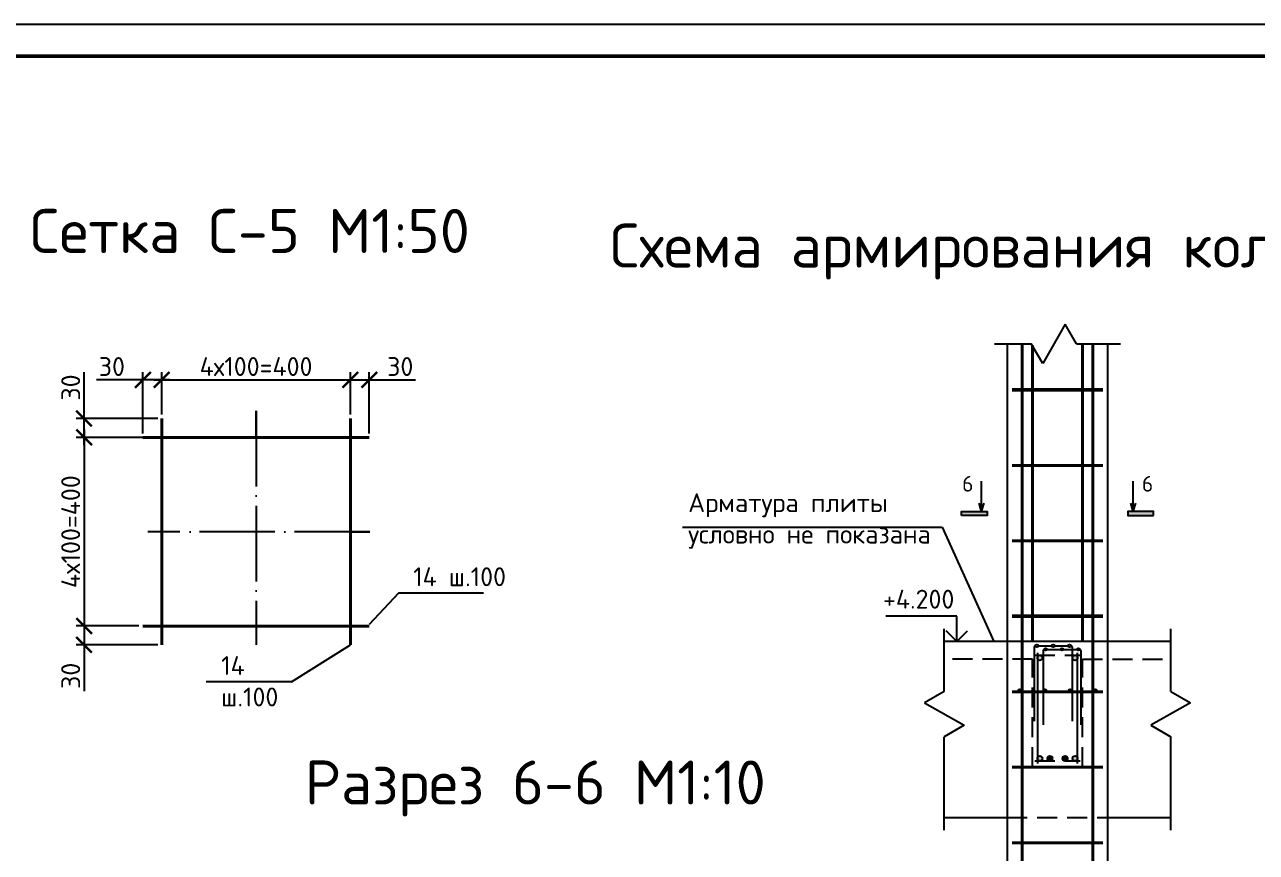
# Model space of a CAD drawing. Header units: millimetres. Extents: x -258556 to -95372, y 16759 to 83599.
# Drawn here: x -127601.2 to -127405.4, y 41873.8 to 42005.4 of the extents above; entities that cross this region are included whole.
import ezdxf

# ---------------------------------------------------------------- set-up
doc = ezdxf.new("R2010")
doc.units = ezdxf.units.MM
doc.header["$LTSCALE"] = 0.5
doc.linetypes.add('ACAD_ISO04W100', pattern=[30, 24, -3, 0, -3])
doc.linetypes.add('DASHED2', pattern=[9.525, 6.35, -3.175])
for name, color, linetype, lineweight in [('0.25-STAMP', 10, 'Continuous', 25), ('0.3-STAMP', 7, 'Continuous', 30), ('ТОЛСТЫЕ', 1, 'Continuous', 50), ('Толстый', 7, 'Continuous', 40)]:
    doc.layers.add(name, color=color, linetype=linetype, lineweight=lineweight)
for name, color, linetype in [('оси', 7, 'ACAD_ISO04W100'), ('Пунктир', 7, 'DASHED2'), ('тонкие', 7, 'Continuous'), ('Тонкий', 7, 'Continuous')]:
    doc.layers.add(name, color=color, linetype=linetype)
doc.styles.add('5', font='isocpeur.ttf', dxfattribs={"height": 5})
doc.styles.add('Наклонный3.5', font='isocpeur.ttf', dxfattribs={"height": 3})
doc.dimstyles.new('СТРОИТЕЛЬНЫЙ', dxfattribs={"dimtxt": 3.5, "dimasz": 2.5, "dimexe": 1.25, "dimexo": 0.625, "dimtad": 1, "dimdec": 0, "dimlfac": 100, "dimdsep": 46, "dimtxsty": 'Наклонный3.5', "dimblk1": 'ARCHTICK', "dimblk2": 'ARCHTICK', "dimsah": 1, "dimcen": 0, "dimdle": 1.25, "dimadec": 0, "dimazin": 0, "dimtfac": 0.75, "dimtdec": 0, "dimtmove": 0, "dimatfit": 3, "dimldrblk": 'ARCHTICK', "dimfxl": 1, "dimtolj": 1, "dimtzin": 0, "dimarcsym": 0})

# ---------------------------------------------------------------- blocks, each defined once
blk = doc.blocks.new('_ArchTick')
at = {"color": 0, "linetype": 'ByBlock', "const_width": 0.15}
blk.add_lwpolyline([(-0.5, -0.5), (0.5, 0.5)], dxfattribs=at)
blk = doc.blocks.new('*D1003')
at = {"layer": 'Defpoints', "color": 0, "transparency": 16777216}
for p in [(-127546.45, 41948.9), (-127549.45, 41942.76), (-127546.45, 41939.76)]:
    blk.add_point(p, dxfattribs=at)
at = {"layer": 'тонкие', "color": 0, "lineweight": -2, "transparency": 16777216}
for p, q in [((-127550.7, 41948.9), (-127546.45, 41948.9)), ((-127549.45, 41943.38), (-127549.45, 41950.15)), ((-127546.45, 41940.38), (-127546.45, 41950.15)), ((-127546.45, 41948.9), (-127539.1, 41948.9))]:
    blk.add_line(p, q, dxfattribs=at)
at = {"layer": 'тонкие', "color": 0, "lineweight": -2, "transparency": 16777216, "xscale": 2.5, "yscale": 2.5, "zscale": 2.5, "rotation": 180}
blk.add_blockref('_ArchTick', (-127549.45, 41948.9), dxfattribs=at)
at = {"layer": 'тонкие', "color": 0, "lineweight": -2, "transparency": 16777216, "xscale": 2.5, "yscale": 2.5, "zscale": 2.5}
blk.add_blockref('_ArchTick', (-127546.45, 41948.9), dxfattribs=at)
at = {"layer": 'тонкие', "color": 0, "transparency": 16777216, "insert": (-127541.53, 41951.02), "char_height": 3, "attachment_point": 5, "style": 'Наклонный3.5'}
blk.add_mtext('\\A1;30', dxfattribs=at)
blk = doc.blocks.new('*D1004')
at = {"layer": 'Defpoints', "color": 0, "transparency": 16777216}
for p in [(-127582.45, 41948.9), (-127579.45, 41942.76), (-127582.45, 41939.76)]:
    blk.add_point(p, dxfattribs=at)
at = {"layer": 'тонкие', "color": 0, "lineweight": -2, "transparency": 16777216}
for p, q in [((-127582.45, 41948.9), (-127589.8, 41948.9)), ((-127582.45, 41940.38), (-127582.45, 41950.15)), ((-127578.2, 41948.9), (-127582.45, 41948.9)), ((-127579.45, 41943.38), (-127579.45, 41950.15))]:
    blk.add_line(p, q, dxfattribs=at)
at = {"layer": 'тонкие', "color": 0, "lineweight": -2, "transparency": 16777216, "xscale": 2.5, "yscale": 2.5, "zscale": 2.5, "rotation": 180}
blk.add_blockref('_ArchTick', (-127582.45, 41948.9), dxfattribs=at)
at = {"layer": 'тонкие', "color": 0, "lineweight": -2, "transparency": 16777216, "xscale": 2.5, "yscale": 2.5, "zscale": 2.5}
blk.add_blockref('_ArchTick', (-127579.45, 41948.9), dxfattribs=at)
at = {"layer": 'тонкие', "color": 0, "transparency": 16777216, "insert": (-127587.38, 41951.02), "char_height": 3, "attachment_point": 5, "style": 'Наклонный3.5'}
blk.add_mtext('\\A1;30', dxfattribs=at)
blk = doc.blocks.new('*D1005')
at = {"layer": 'Defpoints', "color": 0, "transparency": 16777216}
for p in [(-127582.45, 41909.76), (-127591.79, 41906.76), (-127579.45, 41906.76)]:
    blk.add_point(p, dxfattribs=at)
at = {"layer": 'тонкие', "color": 0, "lineweight": -2, "transparency": 16777216}
for p, q in [((-127583.08, 41909.76), (-127593.04, 41909.76)), ((-127591.79, 41911.01), (-127591.79, 41906.76)), ((-127580.08, 41906.76), (-127593.04, 41906.76)), ((-127591.79, 41906.76), (-127591.79, 41899.41))]:
    blk.add_line(p, q, dxfattribs=at)
at = {"layer": 'тонкие', "color": 0, "lineweight": -2, "transparency": 16777216, "xscale": 2.5, "yscale": 2.5, "zscale": 2.5}
for p, rotation in [((-127591.79, 41909.76), 90), ((-127591.79, 41906.76), 270)]:
    blk.add_blockref('_ArchTick', p, dxfattribs=dict(at, rotation=rotation))
at = {"layer": 'тонкие', "color": 0, "transparency": 16777216, "insert": (-127593.92, 41901.83), "char_height": 3, "attachment_point": 5, "rotation": 90, "style": 'Наклонный3.5'}
blk.add_mtext('\\A1;30', dxfattribs=at)
blk = doc.blocks.new('*D1006')
at = {"layer": 'Defpoints', "color": 0, "transparency": 16777216}
for p in [(-127591.79, 41942.76), (-127579.45, 41942.76), (-127579.45, 41939.76)]:
    blk.add_point(p, dxfattribs=at)
at = {"layer": 'тонкие', "color": 0, "lineweight": -2, "transparency": 16777216}
for p, q in [((-127591.79, 41942.76), (-127591.79, 41950.11)), ((-127580.08, 41942.76), (-127593.04, 41942.76)), ((-127591.79, 41938.51), (-127591.79, 41942.76)), ((-127580.08, 41939.76), (-127593.04, 41939.76))]:
    blk.add_line(p, q, dxfattribs=at)
at = {"layer": 'тонкие', "color": 0, "lineweight": -2, "transparency": 16777216, "xscale": 2.5, "yscale": 2.5, "zscale": 2.5}
for p, rotation in [((-127591.79, 41942.76), 90), ((-127591.79, 41939.76), 270)]:
    blk.add_blockref('_ArchTick', p, dxfattribs=dict(at, rotation=rotation))
at = {"layer": 'тонкие', "color": 0, "transparency": 16777216, "insert": (-127593.92, 41947.68), "char_height": 3, "attachment_point": 5, "rotation": 90, "style": 'Наклонный3.5'}
blk.add_mtext('\\A1;30', dxfattribs=at)
blk = doc.blocks.new('*D1007')
at = {"layer": 'Defpoints', "color": 0, "transparency": 16777216}
for p in [(-127579.45, 41948.9), (-127549.45, 41948.9), (-127549.45, 41948.9)]:
    blk.add_point(p, dxfattribs=at)
at = {"layer": 'тонкие', "color": 0, "lineweight": -2, "transparency": 16777216}
for p, q in [((-127580.7, 41948.9), (-127548.2, 41948.9)), ((-127579.45, 41949.52), (-127579.45, 41950.15)), ((-127549.45, 41949.52), (-127549.45, 41950.15))]:
    blk.add_line(p, q, dxfattribs=at)
at = {"layer": 'тонкие', "color": 0, "lineweight": -2, "transparency": 16777216, "xscale": 2.5, "yscale": 2.5, "zscale": 2.5, "rotation": 180}
blk.add_blockref('_ArchTick', (-127579.45, 41948.9), dxfattribs=at)
at = {"layer": 'тонкие', "color": 0, "lineweight": -2, "transparency": 16777216, "xscale": 2.5, "yscale": 2.5, "zscale": 2.5}
blk.add_blockref('_ArchTick', (-127549.45, 41948.9), dxfattribs=at)
at = {"layer": 'тонкие', "color": 0, "transparency": 16777216, "insert": (-127564.45, 41951.02), "char_height": 3, "attachment_point": 5, "style": 'Наклонный3.5'}
blk.add_mtext('\\A1;4х100=400', dxfattribs=at)
blk = doc.blocks.new('*D1008')
at = {"layer": 'Defpoints', "color": 0, "transparency": 16777216}
for p in [(-127591.79, 41939.76), (-127591.79, 41909.76), (-127591.79, 41909.76)]:
    blk.add_point(p, dxfattribs=at)
at = {"layer": 'тонкие', "color": 0, "lineweight": -2, "transparency": 16777216}
for p, q in [((-127591.79, 41941.01), (-127591.79, 41908.51)), ((-127592.42, 41939.76), (-127593.04, 41939.76)), ((-127592.42, 41909.76), (-127593.04, 41909.76))]:
    blk.add_line(p, q, dxfattribs=at)
at = {"layer": 'тонкие', "color": 0, "lineweight": -2, "transparency": 16777216, "xscale": 2.5, "yscale": 2.5, "zscale": 2.5}
for p, rotation in [((-127591.79, 41939.76), 90), ((-127591.79, 41909.76), 270)]:
    blk.add_blockref('_ArchTick', p, dxfattribs=dict(at, rotation=rotation))
at = {"layer": 'тонкие', "color": 0, "transparency": 16777216, "insert": (-127593.92, 41924.76), "char_height": 3, "attachment_point": 5, "rotation": 90, "style": 'Наклонный3.5'}
blk.add_mtext('\\A1;4х100=400', dxfattribs=at)

msp = doc.modelspace()

# ---------------------------------------------------------------- hatches: boundary and pattern name
at = {"layer": 'тонкие'}
h = msp.add_hatch(color=7, dxfattribs=at)
h.dxf.hatch_style = 1
h.paths.add_polyline_path([(-127434.91723, 41906.59637, 1), (-127435.31723, 41906.59637, 1)])
h.paths.add_polyline_path([(-127437.51723, 41906.59637, 1), (-127437.91723, 41906.59637, 1)])
h.paths.add_polyline_path([(-127440.51723, 41906.59637, 1), (-127440.11723, 41906.59637, 1)])
h = msp.add_hatch(color=7, dxfattribs=at)
h.dxf.hatch_style = 1
h.paths.add_polyline_path([(-127433.52839, 41906.03764, 1), (-127433.92839, 41906.03764, 1)])
h.paths.add_polyline_path([(-127436.12839, 41906.03764, 1), (-127436.52839, 41906.03764, 1)])
h.paths.add_polyline_path([(-127439.12839, 41906.03764, 1), (-127438.72839, 41906.03764, 1)])
h = msp.add_hatch(color=7, dxfattribs=at)
h.dxf.hatch_style = 1
h.paths.add_polyline_path([(-127440.23243, 41904.69552, 1), (-127439.43243, 41904.69552, 1)])
h.paths.add_polyline_path([(-127433.83243, 41904.69552, 1), (-127434.63243, 41904.69552, 1)])
h = msp.add_hatch(color=7, dxfattribs=at)
h.dxf.hatch_style = 1
h.paths.add_polyline_path([(-127443.23243, 41899.49552, 1), (-127442.83243, 41899.49552, 1)])
h.paths.add_polyline_path([(-127439.23243, 41899.49552, 1), (-127438.83243, 41899.49552, 1)])
h.paths.add_polyline_path([(-127435.23243, 41899.49552, 1), (-127434.83243, 41899.49552, 1)])
h.paths.add_polyline_path([(-127430.83243, 41899.49552, 1), (-127431.23243, 41899.49552, 1)])
h = msp.add_hatch(color=7, dxfattribs=at)
h.dxf.hatch_style = 1
h.paths.add_polyline_path([(-127439.43243, 41888.69552, 1), (-127440.23243, 41888.69552, 1)])
h.paths.add_polyline_path([(-127433.83243, 41888.69552, 1), (-127434.63243, 41888.69552, 1)])
h = msp.add_hatch(color=7, dxfattribs=at)
h.dxf.hatch_style = 1
h.paths.add_polyline_path([(-127438.63243, 41888.69552, 1), (-127437.83243, 41888.69552, 1)])
h = msp.add_hatch(color=7, dxfattribs=at)
h.dxf.hatch_style = 1
h.paths.add_polyline_path([(-127435.43243, 41888.69552, 1), (-127436.23243, 41888.69552, 1)])
at = {"layer": 'Тонкий'}
h = msp.add_hatch(color=7, dxfattribs=at)
h.dxf.hatch_style = 1
h.paths.add_polyline_path([(-127448.21379, 41927.34103), (-127448.21379, 41927.96146), (-127452.31905, 41927.96146), (-127452.31905, 41927.34103)])
h = msp.add_hatch(color=7, dxfattribs=at)
h.dxf.hatch_style = 1
h.paths.add_polyline_path([(-127425.85108, 41927.34103), (-127425.85108, 41927.96146), (-127421.74582, 41927.96146), (-127421.74582, 41927.34103)])

# ---------------------------------------------------------------- linework, layer by layer
at = {"layer": '0.25-STAMP', "color": 7}
msp.add_lwpolyline([(-127994.22469, 41411.39759), (-127153.22469, 41411.39759), (-127153.22469, 42005.39759), (-127994.22469, 42005.39759), (-127994.22469, 41411.39759)], dxfattribs=at)
at = {"layer": '0.3-STAMP', "color": 7, "lineweight": 50}
msp.add_lwpolyline([(-127974.22469, 41416.39759), (-127158.22469, 41416.39759), (-127158.22469, 42000.39759), (-127974.22469, 42000.39759), (-127974.22469, 41416.39759)], dxfattribs=at)
at = {"layer": 'оси', "color": 7}
for points in [[(-127564.45439, 41939.7558), (-127564.45439, 41943.95664), (-127564.45439, 41906.74121)], [(-127549.45439, 41924.7558), (-127546.34994, 41924.7558), (-127581.64969, 41924.7558)]]:
    msp.add_lwpolyline(points, dxfattribs=at)
at = {"layer": 'Пунктир', "color": 7}
for p, q in [((-127441.03243, 41904.49552), (-127455.03243, 41904.49552)), ((-127441.03243, 41887.29552), (-127441.03243, 41904.49552)), ((-127440.63243, 41905.09552), (-127434.23243, 41905.09552)), ((-127433.03243, 41904.49552), (-127419.03243, 41904.49552)), ((-127433.03243, 41887.29552), (-127433.03243, 41904.49552)), ((-127440.63243, 41888.29552), (-127433.43243, 41888.29552)), ((-127445.03243, 41879.29552), (-127429.03243, 41879.29552))]:
    msp.add_line(p, q, dxfattribs=at)
at = {"layer": 'ТОЛСТЫЕ', "color": 7}
for p, q in [((-127444.23243, 41947.29552), (-127429.83243, 41947.29552)), ((-127444.23243, 41911.29552), (-127429.83243, 41911.29552))]:
    msp.add_line(p, q, dxfattribs=at)
at = {"layer": 'Толстый', "color": 7}
for p, q in [((-127442.63243, 41857.03311), (-127442.63243, 41954.6426)), ((-127441.03243, 41907.29552), (-127441.03243, 41954.36113)), ((-127433.03243, 41954.6426), (-127433.03243, 41907.29552)), ((-127431.43243, 41954.6426), (-127431.43243, 41857.03311)), ((-127444.23243, 41947.29552), (-127429.83243, 41947.29552)), ((-127579.45439, 41906.7558), (-127579.45439, 41942.7558)), ((-127549.45439, 41906.7558), (-127549.45439, 41942.7558)), ((-127582.45439, 41939.7558), (-127546.45439, 41939.7558)), ((-127444.23243, 41935.29552), (-127429.83243, 41935.29552)), ((-127444.23243, 41935.29552), (-127429.83243, 41935.29552)), ((-127444.23243, 41923.29552), (-127429.83243, 41923.29552)), ((-127444.23243, 41923.29552), (-127429.83243, 41923.29552)), ((-127444.23243, 41911.29552), (-127429.83243, 41911.29552)), ((-127582.45439, 41909.7558), (-127546.45439, 41909.7558)), ((-127444.23243, 41899.29552), (-127429.83243, 41899.29552)), ((-127444.23243, 41899.29552), (-127429.83243, 41899.29552)), ((-127444.23243, 41887.29552), (-127429.83243, 41887.29552)), ((-127444.23243, 41887.29552), (-127429.83243, 41887.29552)), ((-127441.03243, 41887.29552), (-127433.03243, 41887.29552)), ((-127444.23243, 41875.29552), (-127429.83243, 41875.29552)), ((-127444.23243, 41875.29552), (-127429.83243, 41875.29552))]:
    msp.add_line(p, q, dxfattribs=at)
at = {"layer": 'тонкие', "color": 7}
for p, q in [((-127435.80403, 41957.76271), (-127439.35402, 41951.49872)), ((-127434.00823, 41954.6426), (-127435.80403, 41957.76271)), ((-127447.03243, 41954.6426), (-127441.19747, 41954.6426)), ((-127445.03243, 41954.6426), (-127445.03243, 41857.03311)), ((-127439.35402, 41951.49872), (-127441.19747, 41954.6426)), ((-127434.00823, 41954.6426), (-127427.03243, 41954.6426)), ((-127429.03243, 41857.03311), (-127429.03243, 41954.6426)), ((-127496.64064, 41925.45746), (-127455.34325, 41925.45746)), ((-127455.34325, 41925.45746), (-127447.1716, 41907.29552)), ((-127541.82822, 41914.98728), (-127546.45439, 41910.00358)), ((-127528.28586, 41914.98728), (-127541.82822, 41914.98728)), ((-127453.03243, 41911.29552), (-127464.33478, 41911.29552)), ((-127453.03243, 41907.29552), (-127453.03243, 41911.29552)), ((-127455.03243, 41899.34393), (-127455.03243, 41909.29552)), ((-127419.03243, 41899.34393), (-127419.03243, 41909.29552)), ((-127419.03243, 41907.29552), (-127455.03243, 41907.29552)), ((-127453.03243, 41907.29552), (-127454.72949, 41908.99258)), ((-127453.03243, 41907.29552), (-127451.33537, 41908.99258)), ((-127558.81378, 41900.86985), (-127549.45439, 41906.7558)), ((-127440.71723, 41906.39637), (-127440.71723, 41894.59637)), ((-127440.23243, 41905.49552), (-127440.23243, 41887.89552)), ((-127440.11723, 41906.59637), (-127437.91723, 41906.59637)), ((-127439.32839, 41905.83764), (-127439.32839, 41894.03764)), ((-127438.72839, 41906.03764), (-127436.52839, 41906.03764)), ((-127437.51723, 41906.59637), (-127435.31723, 41906.59637)), ((-127436.12839, 41906.03764), (-127433.92839, 41906.03764)), ((-127434.71723, 41906.39637), (-127434.71723, 41894.59637)), ((-127433.83243, 41887.89552), (-127433.83243, 41905.49552)), ((-127433.32839, 41905.83764), (-127433.32839, 41894.03764)), ((-127434.23243, 41905.09552), (-127433.43243, 41905.09552)), ((-127558.81378, 41900.86985), (-127572.35614, 41900.86985)), ((-127455.03243, 41899.34393), (-127458.15254, 41897.54812)), ((-127419.03243, 41899.34393), (-127415.91232, 41897.54812)), ((-127458.15254, 41897.54812), (-127451.88855, 41893.99813)), ((-127415.91232, 41897.54812), (-127422.17631, 41893.99813)), ((-127451.88855, 41893.99813), (-127455.03243, 41892.15468)), ((-127422.17631, 41893.99813), (-127419.03243, 41892.15468)), ((-127455.03243, 41877.29552), (-127455.03243, 41892.15468)), ((-127419.03243, 41877.29552), (-127419.03243, 41892.15468)), ((-127455.03243, 41879.29552), (-127445.03243, 41879.29552)), ((-127429.03243, 41879.29552), (-127419.03243, 41879.29552))]:
    msp.add_line(p, q, dxfattribs=at)
for centre, radius in [((-127440.31723, 41906.59637), 0.2), ((-127438.92839, 41906.03764), 0.2), ((-127437.71723, 41906.59637), 0.2), ((-127436.32839, 41906.03764), 0.2), ((-127435.11723, 41906.59637), 0.2), ((-127433.72839, 41906.03764), 0.2), ((-127439.83243, 41904.69552), 0.4), ((-127434.23243, 41904.69552), 0.4), ((-127443.03243, 41899.49552), 0.2), ((-127439.03243, 41899.49552), 0.2), ((-127435.03243, 41899.49552), 0.2), ((-127431.03243, 41899.49552), 0.2), ((-127439.83243, 41888.69552), 0.4), ((-127438.23243, 41888.69552), 0.4), ((-127435.83243, 41888.69552), 0.4), ((-127434.23243, 41888.69552), 0.4)]:
    msp.add_circle(centre, radius, dxfattribs=at)
for centre, start, end in [((-127440.51723, 41906.39637), 90, 180), ((-127439.12839, 41905.83764), 90, 180), ((-127434.91723, 41906.39637), 0, 90), ((-127433.52839, 41905.83764), 0, 90)]:
    msp.add_arc(centre, 0.2, start, end, dxfattribs=at)
at = {"layer": 'Тонкий', "color": 7}
for p, q in [((-127449.08922, 41927.96146), (-127449.08922, 41932.77232)), ((-127424.97564, 41927.96146), (-127424.97564, 41932.77232)), ((-127449.08922, 41927.96146), (-127449.50892, 41929.26599)), ((-127449.08922, 41927.96146), (-127448.66952, 41929.26599)), ((-127424.97564, 41927.96146), (-127425.39535, 41929.26599)), ((-127424.97564, 41927.96146), (-127424.55594, 41929.26599))]:
    msp.add_line(p, q, dxfattribs=at)
for points in [[(-127452.31905, 41927.34103), (-127452.31905, 41927.96146), (-127448.21379, 41927.96146), (-127448.21379, 41927.34103)], [(-127421.74582, 41927.34103), (-127421.74582, 41927.96146), (-127425.85108, 41927.96146), (-127425.85108, 41927.34103)]]:
    msp.add_lwpolyline(points, close=True, dxfattribs=at)

# ---------------------------------------------------------------- texts
at = {"layer": 'тонкие', "color": 7, "char_height": 3, "style": 'Наклонный3.5'}
for s, width, gutter_width, insert, attachment_point in [('Арматура плиты условно не показана', 40.8067168, 17.5, (-127495.75081, 41930.87055), 1), ('14 ш.100', 15.2276277, 17.5, (-127539.47351, 41919.08913), 1), ('+4.200', 16.2708241, 25, (-127453.43134, 41915.52209), 3), ('14\\Pш.100', 5.4158147, 17.5, (-127570.00143, 41904.97171), 1)]:
    msp.add_mtext_dynamic_manual_height_columns(s, width=width, gutter_width=gutter_width, heights=[0], dxfattribs=dict(at, insert=insert, attachment_point=attachment_point))
at = {"layer": 'Тонкий', "color": 7, "style": '5'}
for p in [(-127452.20004, 41931.1272), (-127423.61482, 41931.1272)]:
    msp.add_text('6', height=2.5, dxfattribs=at).set_placement(p)
at = {"layer": 'Тонкий', "color": 7, "char_height": 7, "attachment_point": 1, "style": 'Наклонный3.5'}
for s, width, insert in [('\\pxt16;Сетка С-5 М1:50', 183.1315124, (-127600.39898, 41976.08283)), ('Схема армирования колонны М1:25', 160.8743491, (-127508.19243, 41973.7602)), ('\\pxt16;Разрез 6-6 М1:10', 183.1315124, (-127556.69626, 41888.37054))]:
    msp.add_mtext_dynamic_manual_height_columns(s, width=width, gutter_width=50, heights=[0], dxfattribs=dict(at, insert=insert))

# ---------------------------------------------------------------- dimensions: what is measured, and where the dimension line sits
at = {"layer": 'тонкие', "color": 7}
for base, p1, p2, text, picture, middle in [((-127582.45439, 41948.89798), (-127579.45439, 41942.7558), (-127582.45439, 41939.7558), '30', '*D1004', (-127587.37939, 41951.02298)), ((-127549.45439, 41948.89798), (-127579.45439, 41948.89798), (-127549.45439, 41948.89798), '4х100=400', '*D1007', (-127564.45439, 41951.02298)), ((-127546.45439, 41948.89798), (-127549.45439, 41942.7558), (-127546.45439, 41939.7558), '30', '*D1003', (-127541.52939, 41951.02298))]:
    dim = msp.add_linear_dim(base=base, p1=p1, p2=p2, text=text, dimstyle='СТРОИТЕЛЬНЫЙ', dxfattribs=at)
    dim.commit()
    dim.dimension.update_dxf_attribs({"geometry": picture, "text_midpoint": middle})
for base, p1, p2, text, picture, middle in [((-127591.79352, 41942.7558), (-127579.45439, 41939.7558), (-127579.45439, 41942.7558), '30', '*D1006', (-127593.91852, 41947.6808)), ((-127591.79352, 41909.7558), (-127591.79352, 41939.7558), (-127591.79352, 41909.7558), '4х100=400', '*D1008', (-127593.91852, 41924.7558)), ((-127591.79352, 41906.7558), (-127582.45439, 41909.7558), (-127579.45439, 41906.7558), '30', '*D1005', (-127593.91852, 41901.8308))]:
    dim = msp.add_linear_dim(base=base, p1=p1, p2=p2, angle=90, text=text, dimstyle='СТРОИТЕЛЬНЫЙ', dxfattribs=at)
    dim.commit()
    dim.dimension.update_dxf_attribs({"geometry": picture, "text_midpoint": middle})

doc.saveas('drawing.dxf')
